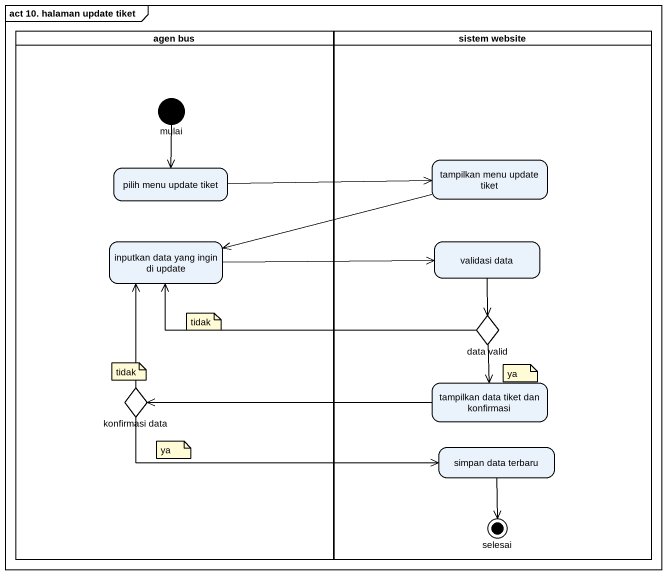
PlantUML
@startuml
mainframe act 10. halaman update tiket
hide empty description
state "agen bus" as agen_bus <<partition>> {
  state mulai <<start>>
  state "pilih menu update tiket" as pilih_menu_update_tiket
  state "inputkan data yang ingin di update" as inputkan_data_yang_ingin_di
  state "konfirmasi data" as konfirmasi_data <<choice>>
}
state "sistem website" as sistem_website <<partition>> {
  state "tampilkan menu update tiket" as tampilkan_menu_update_tiket
  state "validasi data" as validasi_data
  state "data valid" as data_valid <<choice>>
  state "tampilkan data tiket dan konfirmasi" as tampilkan_data_tiket_dan
  state "simpan data terbaru" as simpan_data_terbaru
  state selesai <<end>>
}
mulai --> pilih_menu_update_tiket
pilih_menu_update_tiket -right-> tampilkan_menu_update_tiket
tampilkan_menu_update_tiket -left-> inputkan_data_yang_ingin_di
inputkan_data_yang_ingin_di -right-> validasi_data
validasi_data --> data_valid
data_valid -left-> inputkan_data_yang_ingin_di
data_valid --> tampilkan_data_tiket_dan
konfirmasi_data -up-> inputkan_data_yang_ingin_di
konfirmasi_data -right-> simpan_data_terbaru
tampilkan_data_tiket_dan -left-> konfirmasi_data
simpan_data_terbaru --> selesai
note as N1
  tidak
end note
note as N2
  tidak
end note
note as N3
  ya
end note
note as N4
  ya
end note
@enduml
